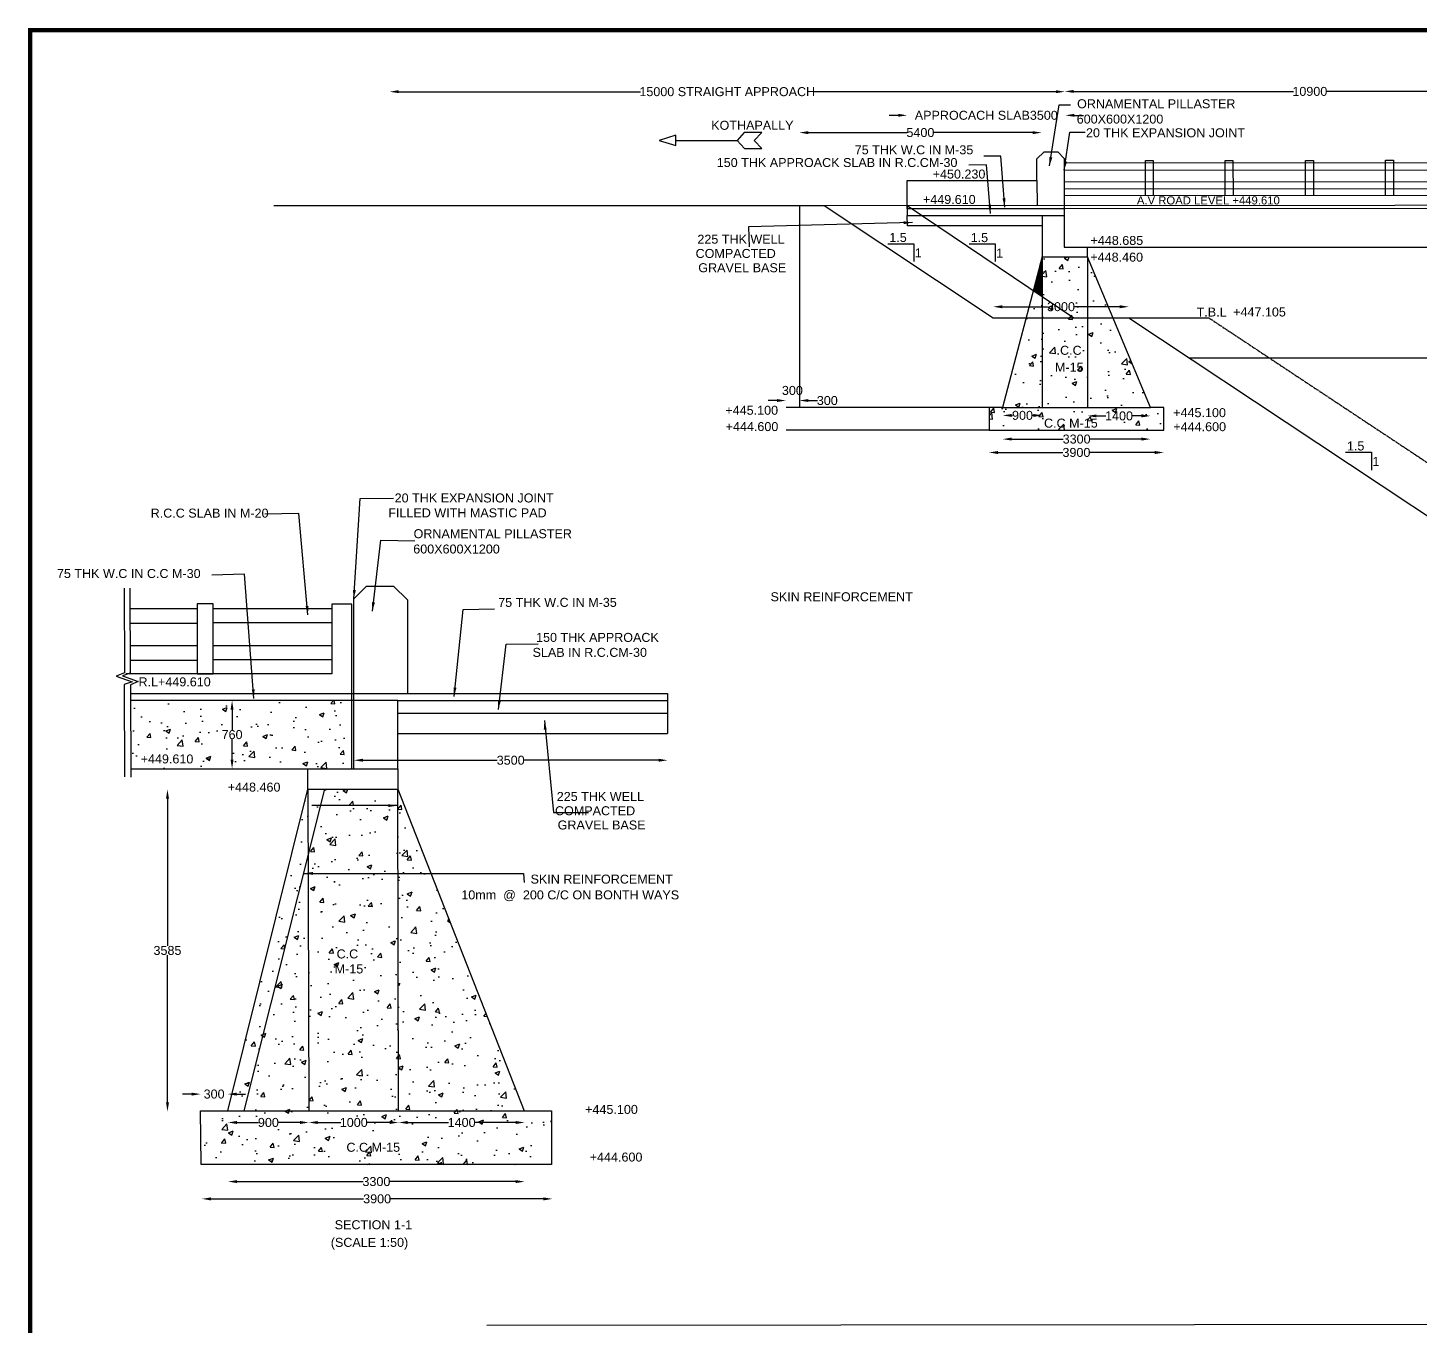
# Model space of a CAD drawing. Header units: inches. Extents: x -2156 to 42967, y -19939 to 22990.
# Drawn here: x -2156 to 13336, y -2040 to 12409 of the extents above; entities that cross this region are included whole.
import ezdxf

# ---------------------------------------------------------------- set-up
doc = ezdxf.new("R2010")
doc.units = ezdxf.units.IN
doc.header["$MEASUREMENT"] = 0
doc.linetypes.add('ACAD_ISO02W100', pattern=[15, 12, -3])
doc.layers.add('DOT LINE', color=7, linetype='ACAD_ISO02W100')
doc.styles.get("Standard").update_dxf_attribs({"font": 'arial.ttf'})
doc.dimstyles.new('ST100', dxfattribs={"dimtxt": 100, "dimasz": 100, "dimexe": 0.18, "dimexo": 0.0625, "dimgap": 0.09, "dimtad": 0, "dimtih": 1, "dimtoh": 1, "dimdec": 0, "dimzin": 0, "dimdsep": 46, "dimtxsty": 'Standard', "dimcen": 0.01, "dimse1": 1, "dimse2": 1, "dimadec": 0, "dimazin": 0, "dimtfac": 1, "dimtdec": 0, "dimtofl": 0, "dimtmove": 0, "dimatfit": 3, "dimfxl": 1, "dimtolj": 1, "dimtzin": 0, "dimarcsym": 0})

# ---------------------------------------------------------------- blocks, each defined once
blk = doc.blocks.new('*D16')
at = {"color": 0, "lineweight": -2, "transparency": 16777216}
for p, q in [((172, -431), (1573, -431)), ((3272, -431), (1871, -431))]:
    blk.add_line(p, q, dxfattribs=at)
at = {"color": 0, "transparency": 16777216}
for points in [[(172, -414), (172, -447), (72, -431)], [(3272, -414), (3272, -447), (3372, -431)]]:
    blk.add_solid(points, dxfattribs=at)
at = {"layer": 'Defpoints', "color": 0, "transparency": 16777216}
for p in [(72, -436), (3372, -431), (3372, -436)]:
    blk.add_point(p, dxfattribs=at)
at = {"color": 0, "transparency": 16777216, "insert": (1722, -431), "char_height": 100, "attachment_point": 5}
blk.add_mtext('\\A1;3300', dxfattribs=at)
blk = doc.blocks.new('*D17')
at = {"color": 0, "lineweight": -2, "transparency": 16777216}
for p, q in [((-120, -623), (1580, -623)), ((3580, -623), (1879, -623))]:
    blk.add_line(p, q, dxfattribs=at)
at = {"color": 0, "transparency": 16777216}
for points in [[(-120, -607), (-120, -640), (-220, -623)], [(3580, -607), (3580, -640), (3680, -623)]]:
    blk.add_solid(points, dxfattribs=at)
at = {"layer": 'Defpoints', "color": 0, "transparency": 16777216}
for p in [(-220, -616), (3680, -616), (-220, -623)]:
    blk.add_point(p, dxfattribs=at)
at = {"color": 0, "transparency": 16777216, "insert": (1730, -623), "char_height": 100, "attachment_point": 5}
blk.add_mtext('\\A1;3900', dxfattribs=at)
blk = doc.blocks.new('*D18')
at = {"color": 0, "lineweight": -2, "transparency": 16777216}
for p, q in [((-334, 543), (-434, 543)), ((166, 543), (266, 543))]:
    blk.add_line(p, q, dxfattribs=at)
at = {"color": 0, "transparency": 16777216}
for points in [[(-334, 559), (-334, 526), (-234, 543)], [(166, 559), (166, 526), (66, 543)]]:
    blk.add_solid(points, dxfattribs=at)
at = {"layer": 'Defpoints', "color": 0, "transparency": 16777216}
for p in [(66, 543), (-234, 356), (66, 356)]:
    blk.add_point(p, dxfattribs=at)
at = {"color": 0, "transparency": 16777216, "insert": (-84, 543), "char_height": 100, "attachment_point": 5}
blk.add_mtext('\\A1;300', dxfattribs=at)
blk = doc.blocks.new('*D19')
at = {"color": 0, "lineweight": -2, "transparency": 16777216}
for p, q in [((170, 227), (409, 227)), ((870, 227), (630, 227))]:
    blk.add_line(p, q, dxfattribs=at)
at = {"color": 0, "transparency": 16777216}
for points in [[(170, 244), (170, 210), (70, 227)], [(870, 244), (870, 210), (970, 227)]]:
    blk.add_solid(points, dxfattribs=at)
at = {"layer": 'Defpoints', "color": 0, "transparency": 16777216}
for p in [(70, 356), (970, 356), (970, 227)]:
    blk.add_point(p, dxfattribs=at)
at = {"color": 0, "transparency": 16777216, "insert": (520, 227), "char_height": 100, "attachment_point": 5}
blk.add_mtext('\\A1;900', dxfattribs=at)
blk = doc.blocks.new('*D20')
at = {"color": 0, "lineweight": -2, "transparency": 16777216}
for p, q in [((1070, 227), (1325, 227)), ((1870, 227), (1614, 227))]:
    blk.add_line(p, q, dxfattribs=at)
at = {"color": 0, "transparency": 16777216}
for points in [[(1070, 244), (1070, 210), (970, 227)], [(1870, 244), (1870, 210), (1970, 227)]]:
    blk.add_solid(points, dxfattribs=at)
at = {"layer": 'Defpoints', "color": 0, "transparency": 16777216}
for p in [(970, 356), (1970, 356), (1970, 227)]:
    blk.add_point(p, dxfattribs=at)
at = {"color": 0, "transparency": 16777216, "insert": (1470, 227), "char_height": 100, "attachment_point": 5}
blk.add_mtext('\\A1;1000', dxfattribs=at)
blk = doc.blocks.new('*D21')
at = {"color": 0, "lineweight": -2, "transparency": 16777216}
for p, q in [((2070, 227), (2525, 227)), ((3270, 227), (2814, 227))]:
    blk.add_line(p, q, dxfattribs=at)
at = {"color": 0, "transparency": 16777216}
for points in [[(2070, 244), (2070, 210), (1970, 227)], [(3270, 244), (3270, 210), (3370, 227)]]:
    blk.add_solid(points, dxfattribs=at)
at = {"layer": 'Defpoints', "color": 0, "transparency": 16777216}
for p in [(1970, 356), (3370, 356), (3370, 227)]:
    blk.add_point(p, dxfattribs=at)
at = {"color": 0, "transparency": 16777216, "insert": (2670, 227), "char_height": 100, "attachment_point": 5}
blk.add_mtext('\\A1;1400', dxfattribs=at)
blk = doc.blocks.new('*D22')
at = {"color": 0, "lineweight": -2, "transparency": 16777216}
for p, q in [((1969, 11698), (4660, 11698)), ((9282, 11698), (6591, 11698))]:
    blk.add_line(p, q, dxfattribs=at)
at = {"color": 0, "transparency": 16777216}
for points in [[(1969, 11715), (1969, 11682), (1869, 11698)], [(9282, 11715), (9282, 11682), (9382, 11698)]]:
    blk.add_solid(points, dxfattribs=at)
at = {"layer": 'Defpoints', "color": 0, "transparency": 16777216}
for p in [(1869, 11696), (9382, 11698), (9382, 11696)]:
    blk.add_point(p, dxfattribs=at)
at = {"color": 0, "transparency": 16777216, "insert": (5626, 11698), "char_height": 100, "attachment_point": 5}
blk.add_mtext('\\A1;15000 STRAIGHT APPROACH', dxfattribs=at)
blk = doc.blocks.new('*D23')
at = {"color": 0, "lineweight": -2, "transparency": 16777216}
for p, q in [((9482, 11701), (11925, 11701)), ((14734, 11701), (12291, 11701))]:
    blk.add_line(p, q, dxfattribs=at)
at = {"color": 0, "transparency": 16777216}
for points in [[(9482, 11718), (9482, 11685), (9382, 11701)], [(14734, 11718), (14734, 11685), (14834, 11701)]]:
    blk.add_solid(points, dxfattribs=at)
at = {"layer": 'Defpoints', "color": 0, "transparency": 16777216}
for p in [(9382, 11698), (14834, 11701), (14834, 11698)]:
    blk.add_point(p, dxfattribs=at)
at = {"color": 0, "transparency": 16777216, "insert": (12108, 11701), "char_height": 100, "attachment_point": 5}
blk.add_mtext('\\A1;10900', dxfattribs=at)
blk = doc.blocks.new('*D27')
at = {"color": 0, "lineweight": -2, "transparency": 16777216}
for p, q in [((6527, 11243), (7626, 11243)), ((9024, 11243), (7924, 11243))]:
    blk.add_line(p, q, dxfattribs=at)
at = {"color": 0, "transparency": 16777216}
for points in [[(6527, 11259), (6527, 11226), (6427, 11243)], [(9024, 11259), (9024, 11226), (9124, 11243)]]:
    blk.add_solid(points, dxfattribs=at)
at = {"layer": 'Defpoints', "color": 0, "transparency": 16777216}
for p in [(6427, 11247), (9124, 11247), (9124, 11243)]:
    blk.add_point(p, dxfattribs=at)
at = {"color": 0, "transparency": 16777216, "insert": (7775, 11243), "char_height": 100, "attachment_point": 5}
blk.add_mtext('\\A1;5400', dxfattribs=at)
blk = doc.blocks.new('*D35')
at = {"color": 0, "lineweight": -2, "transparency": 16777216}
for p, q in [((8686, 9305), (9190, 9305)), ((9993, 9305), (9489, 9305))]:
    blk.add_line(p, q, dxfattribs=at)
at = {"color": 0, "transparency": 16777216}
for points in [[(8686, 9322), (8686, 9288), (8586, 9305)], [(9993, 9322), (9993, 9288), (10093, 9305)]]:
    blk.add_solid(points, dxfattribs=at)
at = {"layer": 'Defpoints', "color": 0, "transparency": 16777216}
for p in [(8586, 9305), (8586, 9183), (10093, 9183)]:
    blk.add_point(p, dxfattribs=at)
at = {"color": 0, "transparency": 16777216, "insert": (9339, 9305), "char_height": 100, "attachment_point": 5}
blk.add_mtext('\\A1;3000', dxfattribs=at)
blk = doc.blocks.new('*D36')
at = {"color": 0, "lineweight": -2, "transparency": 16777216}
for p, q in [((8790, 8096), (8800, 8096)), ((9032, 8096), (9021, 8096))]:
    blk.add_line(p, q, dxfattribs=at)
at = {"color": 0, "transparency": 16777216}
for points in [[(8790, 8112), (8790, 8079), (8690, 8096)], [(9032, 8112), (9032, 8079), (9132, 8096)]]:
    blk.add_solid(points, dxfattribs=at)
at = {"layer": 'Defpoints', "color": 0, "transparency": 16777216}
for p in [(8690, 8184), (9132, 8184), (9132, 8096)]:
    blk.add_point(p, dxfattribs=at)
at = {"color": 0, "transparency": 16777216, "insert": (8911, 8096), "char_height": 100, "attachment_point": 5}
blk.add_mtext('\\A1;900', dxfattribs=at)
blk = doc.blocks.new('*D37')
at = {"color": 0, "lineweight": -2, "transparency": 16777216}
for p, q in [((9734, 8090), (9840, 8090)), ((10235, 8090), (10129, 8090))]:
    blk.add_line(p, q, dxfattribs=at)
at = {"color": 0, "transparency": 16777216}
for points in [[(9734, 8107), (9734, 8074), (9634, 8090)], [(10235, 8107), (10235, 8074), (10335, 8090)]]:
    blk.add_solid(points, dxfattribs=at)
at = {"layer": 'Defpoints', "color": 0, "transparency": 16777216}
for p in [(9634, 8185), (10335, 8186), (10335, 8090)]:
    blk.add_point(p, dxfattribs=at)
at = {"color": 0, "transparency": 16777216, "insert": (9985, 8090), "char_height": 100, "attachment_point": 5}
blk.add_mtext('\\A1;1400', dxfattribs=at)
blk = doc.blocks.new('*D38')
at = {"color": 0, "lineweight": -2, "transparency": 16777216}
for p, q in [((8790, 7832), (9363, 7832)), ((10235, 7832), (9662, 7832))]:
    blk.add_line(p, q, dxfattribs=at)
at = {"color": 0, "transparency": 16777216}
for points in [[(8790, 7849), (8790, 7816), (8690, 7832)], [(10235, 7849), (10235, 7816), (10335, 7832)]]:
    blk.add_solid(points, dxfattribs=at)
at = {"layer": 'Defpoints', "color": 0, "transparency": 16777216}
for p in [(8690, 8184), (10335, 8186), (10335, 7832)]:
    blk.add_point(p, dxfattribs=at)
at = {"color": 0, "transparency": 16777216, "insert": (9513, 7832), "char_height": 100, "attachment_point": 5}
blk.add_mtext('\\A1;3300', dxfattribs=at)
blk = doc.blocks.new('*D39')
at = {"color": 0, "lineweight": -2, "transparency": 16777216}
for p, q in [((8638, 7683), (9361, 7683)), ((10383, 7683), (9660, 7683))]:
    blk.add_line(p, q, dxfattribs=at)
at = {"color": 0, "transparency": 16777216}
for points in [[(8638, 7700), (8638, 7666), (8538, 7683)], [(10383, 7700), (10383, 7666), (10483, 7683)]]:
    blk.add_solid(points, dxfattribs=at)
at = {"layer": 'Defpoints', "color": 0, "transparency": 16777216}
for p in [(8538, 7933), (10483, 7933), (8538, 7683)]:
    blk.add_point(p, dxfattribs=at)
at = {"color": 0, "transparency": 16777216, "insert": (9511, 7683), "char_height": 100, "attachment_point": 5}
blk.add_mtext('\\A1;3900', dxfattribs=at)
blk = doc.blocks.new('*D119')
at = {"color": 0, "lineweight": -2, "transparency": 16777216}
for p, q in [((7528, 11435), (7428, 11435)), ((9488, 11435), (9588, 11435))]:
    blk.add_line(p, q, dxfattribs=at)
at = {"color": 0, "transparency": 16777216}
for points in [[(7528, 11452), (7528, 11419), (7628, 11435)], [(9488, 11452), (9488, 11419), (9388, 11435)]]:
    blk.add_solid(points, dxfattribs=at)
at = {"layer": 'Defpoints', "color": 0, "transparency": 16777216}
for p in [(7628, 11430), (9388, 11435), (9388, 11430)]:
    blk.add_point(p, dxfattribs=at)
at = {"color": 0, "transparency": 16777216, "insert": (8508, 11435), "char_height": 100, "attachment_point": 5}
blk.add_mtext('\\A1;APPROCACH SLAB3500', dxfattribs=at)
blk = doc.blocks.new('*D131')
at = {"color": 0, "lineweight": -2, "transparency": 16777216}
for p, q in [((-603, 3832), (-603, 2192)), ((-603, 450), (-603, 2090))]:
    blk.add_line(p, q, dxfattribs=at)
at = {"color": 0, "transparency": 16777216}
for points in [[(-619, 3832), (-586, 3832), (-603, 3932)], [(-619, 450), (-586, 450), (-603, 350)]]:
    blk.add_solid(points, dxfattribs=at)
at = {"layer": 'Defpoints', "color": 0, "transparency": 16777216}
for p in [(-603, 3932), (-602, 3932), (-602, 350)]:
    blk.add_point(p, dxfattribs=at)
at = {"color": 0, "transparency": 16777216, "insert": (-603, 2141), "char_height": 100, "attachment_point": 5}
blk.add_mtext('\\A1;3585', dxfattribs=at)
blk = doc.blocks.new('*D132')
at = {"color": 0, "lineweight": -2, "transparency": 16777216}
for p, q in [((116, 4822), (116, 4594)), ((116, 4263), (116, 4492))]:
    blk.add_line(p, q, dxfattribs=at)
at = {"color": 0, "transparency": 16777216}
for points in [[(99, 4822), (132, 4822), (116, 4922)], [(99, 4263), (132, 4263), (116, 4163)]]:
    blk.add_solid(points, dxfattribs=at)
at = {"layer": 'Defpoints', "color": 0, "transparency": 16777216}
for p in [(116, 4922), (120, 4922), (120, 4163)]:
    blk.add_point(p, dxfattribs=at)
at = {"color": 0, "transparency": 16777216, "insert": (116, 4543), "char_height": 100, "attachment_point": 5}
blk.add_mtext('\\A1;760', dxfattribs=at)
blk = doc.blocks.new('*D133')
at = {"color": 0, "lineweight": -2, "transparency": 16777216}
for p, q in [((1571, 4258), (3067, 4258)), ((4862, 4258), (3366, 4258))]:
    blk.add_line(p, q, dxfattribs=at)
at = {"color": 0, "transparency": 16777216}
for points in [[(1571, 4275), (1571, 4242), (1471, 4258)], [(4862, 4275), (4862, 4242), (4962, 4258)]]:
    blk.add_solid(points, dxfattribs=at)
at = {"layer": 'Defpoints', "color": 0, "transparency": 16777216}
for p in [(1471, 4255), (4962, 4258), (4962, 4255)]:
    blk.add_point(p, dxfattribs=at)
at = {"color": 0, "transparency": 16777216, "insert": (3216, 4258), "char_height": 100, "attachment_point": 5}
blk.add_mtext('\\A1;3500', dxfattribs=at)
blk = doc.blocks.new('*D134')
at = {"color": 0, "lineweight": -2, "transparency": 16777216}
for p, q in [((6180, 8261), (6080, 8261)), ((6529, 8261), (6629, 8261))]:
    blk.add_line(p, q, dxfattribs=at)
at = {"color": 0, "transparency": 16777216}
for points in [[(6180, 8278), (6180, 8245), (6280, 8261)], [(6529, 8278), (6529, 8245), (6429, 8261)]]:
    blk.add_solid(points, dxfattribs=at)
at = {"layer": 'Defpoints', "color": 0, "transparency": 16777216}
for p in [(6429, 8261), (6280, 8184), (6429, 8184)]:
    blk.add_point(p, dxfattribs=at)
at = {"color": 0, "transparency": 16777216, "insert": (6739, 8261), "char_height": 100, "attachment_point": 5}
blk.add_mtext('\\A1;300', dxfattribs=at)
blk = doc.blocks.new('A')
for points in [[(188, 58), (0, 0), (188, -56), (188, 58)], [(188, 0), (870, -1)], [(870, -1), (952, -92), (1144, -92), (1057, -2), (1143, 89), (945, 89), (870, -1)]]:
    blk.add_lwpolyline(points)

msp = doc.modelspace()

# ---------------------------------------------------------------- hatches: boundary and pattern name
h = msp.add_hatch()
h.set_pattern_fill('AR-CONC', color=256, scale=75, style=0)
h.paths.add_polyline_path([(10483, 8185.6), (10335.2, 8185.6), (8690, 8183.9), (8538.3, 8183.9), (8538.3, 7933.1), (10483, 7933.1)])
h.paths.add_polyline_path([(9916.7, 9182.6), (9633.4, 9182.6), (9634.4, 8184.9), (10335.2, 8185.6)])
h.paths.add_polyline_path([(9633.4, 9182.6), (9130.6, 9182.6), (9131.6, 8184.4), (9634.4, 8184.9)])
h.paths.add_polyline_path([(9130.6, 9182.6), (8952.2, 9182.6), (8690, 8183.9), (9131.6, 8184.4)])
h.paths.add_polyline_path([(9130.4, 9419.6), (9031.9, 9485.9), (8952.2, 9182.6), (9130.6, 9182.6)])
h.paths.add_polyline_path([(9130.4, 9419.6), (9130.6, 9182.6), (9482.7, 9182.6)])
h.paths.add_polyline_path([(9632.7, 9859.2), (9129.9, 9859.2), (9130.4, 9419.6), (9482.7, 9182.6), (9633.4, 9182.6)])
h.paths.add_polyline_path([(9632.7, 9859.2), (9633.4, 9182.6), (9916.7, 9182.6)])
h.paths.add_polyline_path([(8775.5, 8171.6), (9046.1, 8171.6), (9046.1, 8019.4), (8775.5, 8019.4)], flags=24)
h.paths.add_polyline_path([(9815.4, 8166.4), (10154.2, 8166.4), (10154.2, 8014.2), (9815.4, 8014.2)], flags=24)
h.paths.add_polyline_path([(9085.6, 7932.6), (9773.8, 7932.6), (9773.8, 8087.7), (9085.6, 8087.7)], flags=9)
h.paths.add_polyline_path([(9264.3, 8742.7), (9595.4, 8742.7), (9595.4, 8897.8), (9264.3, 8897.8)], flags=24)
h.paths.add_polyline_path([(9207.4, 8553.9), (9615.6, 8553.9), (9615.6, 8707), (9207.4, 8707)], flags=24)
h.paths.add_polyline_path([(9165.3, 9381.2), (9513.5, 9381.2), (9513.5, 9229), (9165.3, 9229)], flags=24)
h = msp.add_hatch()
h.set_pattern_fill('ANSI31', color=256, style=0)
h.paths.add_polyline_path([(9129.9, 9859.2), (9031.9, 9485.9), (9130.4, 9419.6)])
h = msp.add_hatch()
h.set_pattern_fill('AR-CONC', color=256, scale=75, style=0)
h.paths.add_polyline_path([(1449.9, 4922.4), (-1014.5, 4922.4), (-1012.5, 4163.3), (1449.9, 4163.3)])
h = msp.add_hatch()
h.set_pattern_fill('AR-CONC', color=256, scale=75, style=0)
h.paths.add_polyline_path([(-233.7, 355.9), (3671.7, 355.9), (3671.7, -241.6), (-226.7, -241.6)])
edge = h.paths.add_edge_path()
edge.add_line((69.5, 355.9), (959.4, 3938))
edge.add_line((959.4, 3938), (1960.6, 3938))
edge.add_line((1960.6, 3938), (3367.5, 355.9))

# ---------------------------------------------------------------- linework, layer by layer
at = {"const_width": 50}
msp.add_lwpolyline([(-2131.5, 12383.9), (42941.6, 12383.9), (42941.6, -19914), (-2131.5, -19914)], close=True, dxfattribs=at)
for points in [[(9072.3, 10708.9), (9072.3, 10951.5), (9150.6, 11028.9), (9303.7, 11028.9), (9375.1, 10954.1), (9375.4, 10431.6), (9375.4, 10396.1), (9375.4, 10319.8), (9375.4, 9968.9), (9629.3, 9968.9), (14588.5, 9968.9), (15085.5, 9968.9), (20046.4, 9968.9), (20542.4, 9968.9), (25502.4, 9968.9), (25759.3, 9968.9), (25759.3, 10967.7), (25836, 11041.5), (25989.3, 11041.5), (26065.5, 10964.5), (26067.2, 10442.5)], [(9375.1, 10906.1), (25759.3, 10917.3)], [(10278.1, 10543.9), (10278.1, 10933), (10365.3, 10933), (10365.6, 10544)], [(11165.6, 10544.5), (11165.6, 10933.6), (11252.9, 10933.6), (11253.2, 10544.6)], [(12059.9, 10545.2), (12059.9, 10934.2), (12147.2, 10934.2), (12147.4, 10545.2)], [(12951.3, 10545.8), (12951.3, 10934.9), (13038.6, 10934.9), (13038.8, 10545.8)], [(7627.6, 10430.6), (7627.6, 10708.9), (9072.3, 10708.9), (9072.5, 10431.5)], [(9375.1, 10823.4), (25759.3, 10834.6)], [(9375.1, 10694.4), (25759.3, 10705.6)], [(9375.1, 10618.3), (25759.3, 10629.5)], [(9375.1, 10543.3), (25759.3, 10554.5)], [(579, 10430), (6704.6, 10430), (25757.1, 10441.5), (27515.9, 10447), (34581.4, 10448.6)], [(6704.6, 10430), (8586, 9182.6), (10092.9, 9182.6), (14299.7, 6393.7), (20848.5, 6393.7), (25054.3, 9192.2), (26564.2, 9192.2), (28448.7, 10447.2)], [(27515.9, 10409.3), (25759.3, 10409.3), (20294.9, 10398.3), (9375.4, 10396.1), (7627.6, 10396.1), (7627.5, 10430.6), (7627.6, 10396.1), (7627.6, 10320.4), (9375.4, 10320.4)], [(7627.5, 10430.6), (9482.7, 9182.6)], [(9129.9, 10320.4), (9129.9, 10207.2), (7630.3, 10207.2), (7627.6, 10320.4)], [(9129.9, 10207.2), (9129.9, 9859.2), (9632.7, 9859.2), (9632.7, 9968.9)], [(7412.4, 10006.5), (7702.9, 10006.5), (7702.9, 9808.5)], [(8318, 10005), (8608.5, 10005), (8608.5, 9807)], [(9129.9, 9859.2), (8690, 8183.9), (8538.3, 8183.9), (8538.3, 7933.1), (10483, 7933.1), (10483, 8185.6), (10335.2, 8185.6), (9632.7, 9859.2)], [(9129.9, 9859.2), (9131.6, 8184.4)], [(9632.7, 9859.2), (9634.4, 8184.9)], [(8690, 8183.9), (10335.2, 8185.6)], [(12504.5, 7686.1), (12795, 7686.1), (12795, 7488.1)], [(-1084.8, 6175), (-1082.5, 5231.9), (-1173.9, 5192.8), (-996.4, 5132.3), (-1084, 5100.4), (-1080, 4073)], [(-1021.4, 6174.1), (-1017.6, 5228.4), (-1103, 5196.4), (-927.6, 5134.5), (-1015, 5098), (-1012.3, 4070.1)], [(1471.5, 4163.3), (1471.5, 6053.8), (1611.2, 6195.5), (1912.3, 6195.5), (2067.2, 6045.2), (2067.2, 5000.7)], [(1449.9, 4163.3), (1449.9, 5996.3), (1224.3, 5996.3), (1224.3, 5949.7), (1224.3, 5220.2), (-94.9, 5220.2), (-94.9, 5997.2), (-272.4, 5997.2), (-272.4, 5220.6), (-94.9, 5220.2), (-272.4, 5220.2), (-1064.6, 5220.2)], [(-1020.5, 5946.5), (-272.4, 5946.5)], [(-94.9, 5945.5), (1224.3, 5945.5)], [(-1019.8, 5784.5), (-272.4, 5784.5)], [(1224.3, 5787.1), (-94.9, 5787.1)], [(-1018.8, 5533.7), (-272.4, 5533.7)], [(-94.9, 5534), (1224.3, 5534)], [(-1018.2, 5371), (-272.4, 5371)], [(1224.3, 5374), (-94.9, 5374)], [(-1014.7, 5000.7), (4962.7, 5000.7), (4962.7, 4554.2)], [(1960.6, 4922.4), (-1018.1, 4922.4)], [(1960.6, 4163.3), (1960.6, 4922.4)], [(1960.6, 4922.4), (4962.7, 4922.4)], [(4962.7, 4777.5), (1960.6, 4777.5)], [(1960.6, 4554.2), (4962.7, 4554.2)], [(-1012.5, 4163.3), (1960.3, 4163.3), (1960.6, 3938)], [(959.4, 3938), (959.4, 4163.3)], [(69.5, 355.9), (959.4, 3938), (1960.6, 3938), (3367.5, 355.9)], [(1145.4, 3938), (246.1, 355.9)], [(959.4, 3938), (969.5, 355.9)], [(1969.5, 355.9), (1960.6, 3938)], [(-233.7, 355.9), (3671.7, 355.9), (3671.7, -241.6), (-226.7, -241.6), (-233.7, 355.9)], [(2949.8, -2030.2), (30514.3, -2002.7)]]:
    msp.add_lwpolyline(points)
at = {"layer": 'DOT LINE'}
for points in [[(6429, 10430), (6429, 8183.5)], [(10092.9, 9182.6), (10982.6, 9182.6), (15190.5, 6393.7)], [(10767.1, 8735.6), (24367.3, 8735.1)], [(8538.3, 8183.5), (6279.9, 8183.5)], [(8538.3, 7933.1), (6279.9, 7933.1)]]:
    msp.add_lwpolyline(points, dxfattribs=at)

# ---------------------------------------------------------------- block references
msp.add_blockref('A', (4867.4, 11156.8))

# ---------------------------------------------------------------- texts
for s, height, p in [('ORNAMENTAL PILLASTER', 100, (9518.2, 11514.1)), ('KOTHAPALLY', 100, (5447.2, 11274.3)), ('600X600X1200', 100, (9514.4, 11343.5)), ('20 THK EXPANSION JOINT', 100, (9617.3, 11191.1)), (' 75 THK W.C IN M-35', 100, (7005.6, 11001.3)), (' 150 THK APPROACK SLAB IN R.C.CM-30', 100, (5470, 10859.8)), ('+450.230', 100, (7911.4, 10731.7)), ('+449.610', 100, (7803.1, 10448.9)), ('A.V ROAD LEVEL +449.610', 90, (10184, 10443.7)), (' 225 THK WELL', 100, (5254.6, 10006.8)), ('1.5', 100, (7428.8, 10026)), ('1.5', 100, (8334.4, 10024.4)), ('+448.685', 100, (9667.6, 9992.8)), (' COMPACTED', 100, (5234.7, 9848.1)), ('1', 100, (7712, 9854.1)), ('1', 100, (8617.6, 9852.6)), (' GRAVEL BASE', 100, (5264.5, 9689.4)), ('+448.460', 100, (9666, 9807.3)), ('T.B.L', 100, (10848.6, 9196.4)), ('+447.105', 100, (11254.8, 9196.7)), (' C.C', 100, (9290.1, 8770.2)), (' M-15', 100, (9233, 8581.1)), ('  300', 100, (6156.2, 8323.8)), ('+445.100', 100, (5604.9, 8103.1)), (' C.C M-15', 100, (9111.5, 7960.2)), ('+445.100', 100, (10588, 8076.5)), ('+444.600', 100, (5607.6, 7921.7)), ('+444.600', 100, (10589.7, 7920)), ('1.5', 100, (12520.9, 7705.5)), ('1', 100, (12804.1, 7533.6)), ('20 THK EXPANSION JOINT', 100, (1925.1, 7127.2)), (' R.C.C SLAB IN M-20', 100, (-828.8, 6958.7)), (' FILLED WITH MASTIC PAD', 100, (1815.5, 6961.5)), ('ORNAMENTAL PILLASTER', 100, (2135.5, 6729.4)), ('600X600X1200', 100, (2131.8, 6558.9)), (' 75 THK W.C IN C.C M-30', 100, (-1871.5, 6286.3)), (' 75 THK W.C IN M-35', 100, (3038.3, 5965.2)), (' SKIN REINFORCEMENT', 100, (6068.6, 6027.7)), ('R.L+449.610', 100, (-925.3, 5080.5)), (' +449.610', 100, (-940.3, 4222.9)), (' +448.460', 100, (29, 3909.3)), (' 225 THK WELL', 100, (3690, 3805.1)), (' COMPACTED', 100, (3670.1, 3646.4)), (' GRAVEL BASE', 100, (3699.9, 3487.7)), (' SKIN REINFORCEMENT', 100, (3398.4, 2885.4)), (' 10mm  @  200 C/C ON BONTH WAYS', 100, (2628, 2709.8)), (' C.C', 100, (1240.2, 2052.8)), (' M-15', 100, (1218.4, 1885.6)), (' +445.100', 100, (4005.6, 322.7)), (' C.C M-15', 100, (1349.4, -98.9)), (' +444.600', 100, (4056.5, -207.9)), (' SECTION 1-1', 100, (1219.1, -960.8)), (' (SCALE 1:50)', 100, (1175.4, -1157.1))]:
    msp.add_text(s, height=height).set_placement(p)
at = {"insert": (3459.5, 5675.4), "char_height": 100, "width": 1405.98, "attachment_point": 1}
msp.add_mtext(' 150 THK APPROACK \\PSLAB IN R.C.CM-30', dxfattribs=at)

# ---------------------------------------------------------------- dimensions: what is measured, and where the dimension line sits
dim = msp.add_linear_dim(base=(9381.8, 11698.3), p1=(1869.2, 11696), p2=(9381.8, 11696), text='15000 STRAIGHT APPROACH', dimstyle='ST100')
dim.commit()
dim.dimension.update_dxf_attribs({"geometry": '*D22', "text_midpoint": (5625.5, 11698.3), "dimtype": 160})
for base, p1, p2, text, picture, middle in [((14834, 11701.3), (9381.8, 11698.3), (14834, 11698.3), '10900', '*D23', (12107.9, 11701.3)), ((9388, 11435.5), (7628, 11429.8), (9388, 11429.8), 'APPROCACH SLAB3500', '*D119', (8508, 11435.5)), ((9123.9, 11242.7), (6426.5, 11246.8), (9123.9, 11246.8), '5400', '*D27', (7775.2, 11242.7)), ((8586, 9305.1), (10092.9, 9182.6), (8586, 9182.6), '3000', '*D35', (9339.4, 9305.1)), ((6429, 8261.3), (6279.9, 8183.5), (6429, 8183.5), '300', '*D134', (6739.3, 8261.3)), ((10335.2, 7832.5), (8690, 8183.9), (10335.2, 8185.6), '3300', '*D38', (9512.6, 7832.5)), ((9131.6, 8095.5), (8690, 8183.9), (9131.6, 8184.4), '900', '*D36', (8910.8, 8095.5)), ((10335.2, 8090.3), (9634.4, 8184.9), (10335.2, 8185.6), '1400', '*D37', (9984.8, 8090.3)), ((8538.3, 7683.2), (10483, 7933.1), (8538.3, 7933.1), '3900', '*D39', (9510.6, 7683.2)), ((4961.5, 4258.2), (1471.5, 4255.4), (4961.5, 4255.4), '3500', '*D133', (3216.5, 4258.2))]:
    dim = msp.add_linear_dim(base=base, p1=p1, p2=p2, text=text, dimstyle='ST100')
    dim.commit()
    dim.dimension.update_dxf_attribs({"geometry": picture, "text_midpoint": middle})
for base, p1, p2, text, picture, middle in [((115.5, 4922.4), (119.7, 4163.3), (119.7, 4922.4), '760', '*D132', (115.5, 4542.9)), ((-602.8, 3932.1), (-602.5, 350.2), (-602.5, 3932.1), '3585', '*D131', (-602.8, 2141.1))]:
    dim = msp.add_linear_dim(base=base, p1=p1, p2=p2, angle=90, text=text, dimstyle='ST100')
    dim.commit()
    dim.dimension.update_dxf_attribs({"geometry": picture, "text_midpoint": middle})
for base, p1, p2, picture, middle in [((66.3, 542.8), (-233.7, 355.9), (66.3, 355.9), '*D18', (-83.7, 542.8)), ((969.5, 227.1), (69.5, 355.9), (969.5, 355.9), '*D19', (519.5, 227.1)), ((1969.5, 227.1), (969.5, 355.9), (1969.5, 355.9), '*D20', (1469.5, 227.1)), ((3369.5, 227.1), (1969.5, 355.9), (3369.5, 355.9), '*D21', (2669.5, 227.1)), ((3372.1, -430.7), (72.1, -435.6), (3372.1, -435.6), '*D16', (1722.1, -430.7)), ((-220.4, -623.2), (3679.6, -615.8), (-220.4, -615.8), '*D17', (1729.6, -623.2))]:
    dim = msp.add_linear_dim(base=base, p1=p1, p2=p2, dimstyle='ST100')
    dim.commit()
    dim.dimension.update_dxf_attribs({"geometry": picture, "text_midpoint": middle})

# ---------------------------------------------------------------- leaders
for points in [[(9211, 10871.9), (9320.7, 11551.3), (9444.2, 11551.3)], [(9375.1, 10823.4), (9439.3, 11249.5), (9607.4, 11249.5)], [(8553.7, 10340.9), (8509.2, 10883.1), (8315.5, 10882.1)], [(8712.8, 10414.1), (8668.9, 10980.9), (8481.9, 10979.7)], [(7687.1, 10242.8), (5863.9, 10194.4), (5869.5, 9973.2)], [(1470.1, 6053.3), (1543, 7171.3), (1913.1, 7173.2)], [(959.3, 5875.6), (859.2, 7003.9), (479.8, 6998.6)], [(1677.2, 5916.5), (1769.4, 6707.2), (2149, 6699.5)], [(358.4, 4946.4), (253.7, 6329.2), (-109.5, 6319.7)], [(2586.1, 4967.2), (2687.1, 5935.9), (3034.9, 5942.6)], [(3078.7, 4823.1), (3165.7, 5550.6), (3520.6, 5555.5)], [(3590.9, 4699.9), (3691, 3676.7), (4080.9, 3675.1)], [(1953.3, 3753.2), (1002, 3755.8)], [(916.2, 2999.1), (3357.2, 2996.8), (3365.6, 2898.2)]]:
    msp.add_leader(points, dimstyle='ST100', override={"dimgap": 0.09, "dimtad": 0})

doc.saveas('drawing.dxf')
